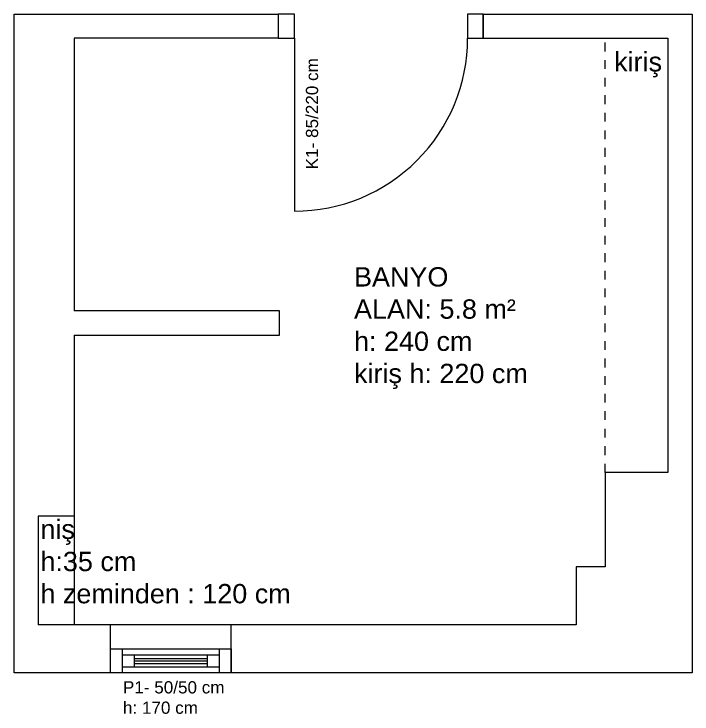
# Model space of a CAD drawing. Header units: centimetres. Extents: x 2956 to 3877, y -643 to -349.
# Drawn here: x 2955.7 to 3236.7, y -642.7 to -352.8 of the extents above; entities that cross this region are included whole.
import ezdxf

# ---------------------------------------------------------------- set-up
doc = ezdxf.new("R2010")
doc.units = ezdxf.units.CM
doc.linetypes.add('AI-Linetype-14', pattern=[7.270862, 3.635375, -3.635487])
doc.layers.get('0').update_dxf_attribs({"lineweight": 0})
doc.styles.get("Standard").update_dxf_attribs({"font": 'arial.ttf'})

# ---------------------------------------------------------------- blocks, each defined once
blk = doc.blocks.new('*U5')
at = {"color": 0}
for points in [[(-850, 0), (-781.8, 0), (-781.8, 100), (-850, 100)], [(-65, 0), (0, 0), (0, 100), (-65, 100)]]:
    blk.add_lwpolyline(points, close=True, dxfattribs=at)
at = {"color": 0, "linetype": 'ByBlock', "ltscale": 10}
blk.add_lwpolyline([(-781.8, 0), (-781.8, -716.8, 0.414214), (-65, 0)], format="xyb", dxfattribs=at)

msp = doc.modelspace()

# ---------------------------------------------------------------- linework, layer by layer
for p, q in [((2955.72, -625.76, -5082402.96), (2955.72, -352.76, -5082402.96)), ((2955.72, -352.76, -5082402.96), (3065.22, -352.76, -5082402.96)), ((3065.22, -352.76, -5082402.96), (3065.22, -362.76, -5082402.96)), ((3065.22, -362.76, -5082402.96), (2980.72, -362.76, -5082402.96)), ((2980.72, -362.76, -5082402.96), (2980.72, -475.76, -5082402.96)), ((2980.72, -485.76, -5082402.96), (2980.72, -605.76, -5082402.96)), ((2980.72, -560.76, -5082402.96), (2965.72, -560.76, -5082402.96)), ((2965.72, -560.76, -5082402.96), (2965.72, -605.76, -5082402.96)), ((2995.72, -625.76, -5082402.96), (2995.72, -605.76, -5082402.96)), ((3045.72, -625.76, -5082402.96), (3045.72, -605.76, -5082402.96)), ((2995.72, -615.76, -5082402.96), (3045.72, -615.76, -5082402.96)), ((2995.72, -625.76, -5082402.96), (2995.72, -615.76, -5082402.96)), ((3000.72, -625.76, -5082402.96), (3000.72, -615.76, -5082402.96)), ((3040.72, -615.76, -5082402.96), (3040.72, -625.76, -5082402.96)), ((3045.72, -615.76, -5082402.96), (3045.72, -625.76, -5082402.96)), ((3000.72, -618.26, -5082402.96), (3040.72, -618.26, -5082402.96)), ((3005.72, -623.26, -5082402.96), (3005.72, -618.26, -5082402.96)), ((3005.72, -619.76, -5082402.96), (3035.72, -619.76, -5082402.96)), ((3035.72, -618.26, -5082402.96), (3035.72, -623.26, -5082402.96)), ((3000.72, -623.26, -5082402.96), (3040.72, -623.26, -5082402.96)), ((3005.72, -620.76, -5082402.96), (3035.72, -620.76, -5082402.96)), ((3005.72, -621.76, -5082402.96), (3035.72, -621.76, -5082402.96)), ((2995.72, -625.76, -5082402.96), (2955.72, -625.76, -5082402.96)), ((3045.72, -625.76, -5082402.96), (2995.72, -625.76, -5082402.96))]:
    msp.add_line(p, q)
at = {"linetype": 'AI-Linetype-14'}
msp.add_line((3200.72, -542.76, -5082402.96), (3200.72, -362.76, -5082402.96), dxfattribs=at)
at = {"elevation": -5082402.96}
for points in [[(3150.22, -352.76), (3150.22, -362.76), (3226.72, -362.76), (3226.72, -542.76), (3200.72, -542.76), (3200.72, -581.76), (3188.72, -581.76), (3188.72, -605.76), (2965.72, -605.76)], [(3150.22, -352.76), (3236.72, -352.76), (3236.72, -625.76), (3045.72, -625.76)], [(2980.72, -485.76), (3065.72, -485.76), (3065.72, -475.76), (2980.72, -475.76)]]:
    msp.add_lwpolyline(points, dxfattribs=at)

# ---------------------------------------------------------------- block references
at = {"xscale": 0.1, "yscale": 0.1, "zscale": 0.1}
msp.add_blockref('*U5', (3150.22, -362.76, -5082402.96), dxfattribs=at)

# ---------------------------------------------------------------- texts
at = {"attachment_point": 1}
for s, width, gutter_width, heights, insert, char_height in [('kiriş\\P                  ', 438.5371, 75, [-21.33], (3204.45, -368.56, -5460562.18), 8), ('BANYO\\PALAN: 5.8 m²\\Ph: 240 cm\\Pkiriş h: 220 cm \\P                  ', 438.5371, 75, [-61.57], (3096.64, -457.65, -5460562.18), 8), ('niş \\Ph:35 cm\\Ph zeminden : 120 cm\\P                  ', 438.5371, 75, [-48.07], (2966.67, -562.22, -5460562.18), 8), ('P1- 50/50 cm   \\Ph: 170 cm               ', 277.7883, 47.51, [-13.71], (3000.87, -629.16, -3458955.36), 5.0675)]:
    msp.add_mtext_dynamic_manual_height_columns(s, width=width, gutter_width=gutter_width, heights=heights, dxfattribs=dict(at, insert=insert, char_height=char_height))
at = {"insert": (3076.69, -417.09, -3458955.36), "char_height": 5.0675, "attachment_point": 1, "rotation": 90}
msp.add_mtext_dynamic_manual_height_columns('K1- 85/220 cm                  ', width=277.7883, gutter_width=47.51, heights=[-5.24], dxfattribs=at)

doc.saveas('drawing.dxf')
